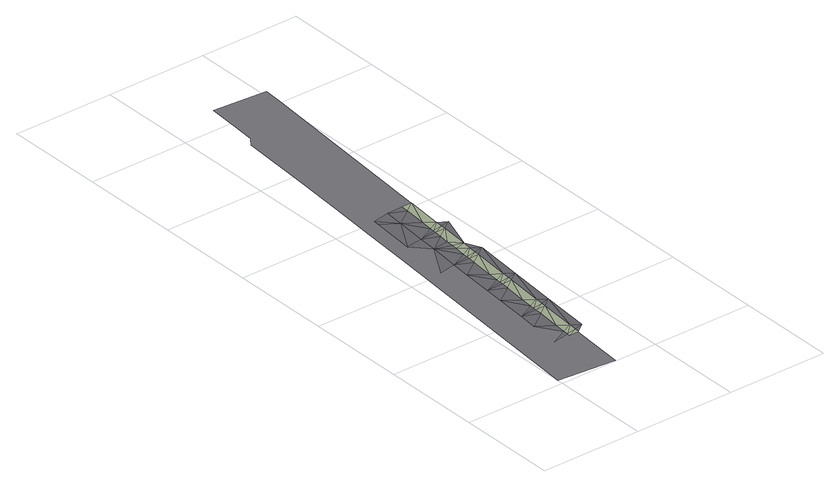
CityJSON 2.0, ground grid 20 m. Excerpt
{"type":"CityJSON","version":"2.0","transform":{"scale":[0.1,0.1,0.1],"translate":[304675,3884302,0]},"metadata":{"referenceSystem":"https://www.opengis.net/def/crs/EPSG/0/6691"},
"CityObjects":{
"road1":{"type":"Road","attributes":{"name":"3896号線","function":"4","RoadStructureAttribute.width":12.4,"RoadStructureAttribute.numberOfLanes":2},"geometry":[{"type":"MultiSurface","lod":"3","boundaries":[[[0,1,2]],[[3,4,0]],[[5,6,2]],[[4,7,8]],[[2,9,0]],[[7,4,3]],[[0,9,3]],[[5,10,6]],[[2,6,9]],[[8,11,12]],[[13,8,7]],[[10,14,6]],[[15,8,13]],[[6,14,9]],[[11,8,15]],[[3,16,7]],[[3,9,16]],[[7,16,13]],[[17,12,11]],[[13,18,15]],[[12,19,20]],[[15,21,11]],[[19,12,17]],[[11,21,17]],[[13,16,18]],[[9,22,16]],[[9,14,22]],[[15,18,21]],[[20,23,24]],[[25,20,19]],[[16,22,18]],[[26,20,25]],[[18,22,21]],[[23,20,26]],[[17,27,19]],[[17,21,27]],[[19,27,25]],[[28,24,23]],[[25,29,26]],[[24,30,31]],[[32,31,33]],[[26,34,23]],[[30,24,28]],[[23,34,28]],[[25,27,29]],[[21,35,27]],[[21,22,35]],[[26,29,34]],[[33,36,37]],[[31,38,33]],[[39,31,30]],[[27,35,29]],[[40,31,39]],[[29,35,34]],[[38,31,40]],[[28,41,30]],[[28,34,41]],[[37,42,43]],[[30,41,39]],[[44,33,38]],[[45,46,33]],[[39,47,40]],[[33,48,36]],[[37,36,42]],[[45,33,44]],[[40,49,38]],[[43,42,50]],[[38,49,44]],[[39,41,47]],[[48,33,46]],[[34,51,41]],[[34,35,51]],[[40,47,49]],[[44,52,45]],[[42,53,50]],[[54,36,48]],[[36,55,42]],[[41,51,47]],[[46,45,52]],[[44,49,52]],[[56,36,54]],[[47,51,49]],[[55,36,56]],[[57,48,46]],[[52,49,51]],[[48,57,54]],[[58,42,55]],[[46,52,57]],[[54,59,56]],[[42,60,53]],[[56,61,55]],[[60,42,58]],[[62,57,52]],[[55,61,58]],[[54,57,59]],[[56,59,61]],[[63,53,60]],[[57,62,59]],[[59,62,61]],[[58,64,60]],[[58,61,64]],[[60,64,63]]],"semantics":{"surfaces":[{"type":"TrafficArea","function":"1010"},{"type":"AuxiliaryTrafficArea","function":"1100"},{"type":"TrafficArea","function":"2020"}],"values":[0,0,1,0,1,0,1,1,1,0,0,2,0,2,0,1,1,1,0,1,0,1,0,1,1,2,2,1,0,0,2,0,2,0,1,1,1,0,1,0,0,1,0,1,1,2,2,1,0,0,0,2,0,2,0,1,1,0,1,0,0,1,0,0,0,1,0,1,1,0,2,2,1,1,0,0,0,2,1,1,0,2,0,1,2,1,0,1,1,0,1,0,2,1,1,1,0,2,2,1,1,1]}}]},
"road2":{"type":"Road","attributes":{"RoadStructureAttribute.sectionType":"1"},"geometry":[{"type":"MultiSurface","lod":"1","boundaries":[[[65,66,67,68,69,70,71,72,73,74,75,76,77,78,79,80,81,82,83,84,85,86,87,88,89]]]}]}
},
"vertices":[
[87,103,20],[54,87,20],[87,93,20],[89,126,20],[59,147,20],[86,87,20],[107,97,20],[94,172,20],[63,186,20],[108,113,20],[106,88,20],[96,202,20],[68,247,20],[95,187,20],[125,101,20],[95,193,20],[115,187,20],[98,226,20],[116,197,20],[102,271,20],[71,286,20],[117,212,20],[134,201,20],[105,302,20],[77,347,20],[104,286,20],[104,293,20],[124,287,20],[107,325,20],[125,297,20],[111,371,20],[80,386,20],[47,379,20],[86,446,20],[126,312,20],[143,300,20],[89,485,20],[56,479,20],[114,402,20],[113,386,20],[113,392,20],[133,386,20],[95,546,20],[64,567,20],[116,425,20],[117,436,20],[118,451,20],[134,396,20],[120,471,20],[135,412,20],[65,578,20],[152,400,20],[137,430,20],[98,585,20],[122,486,20],[123,501,20],[122,492,20],[142,486,20],[125,525,20],[143,496,20],[129,570,20],[144,511,20],[161,500,20],[130,585,20],[151,586,20],
[98,993,0],[93,942,0],[81,926,0],[70,775,0],[61,675,0],[52,576,0],[43,476,0],[34,376,0],[25,277,0],[16,177,0],[7,78,0],[1,12,0],[116,1,0],[125,101,0],[134,201,0],[143,300,0],[152,400,0],[161,500,0],[170,599,0],[179,699,0],[188,798,0],[197,898,0],[206,998,0],[210,1043,0],[103,1052,0]
]}
